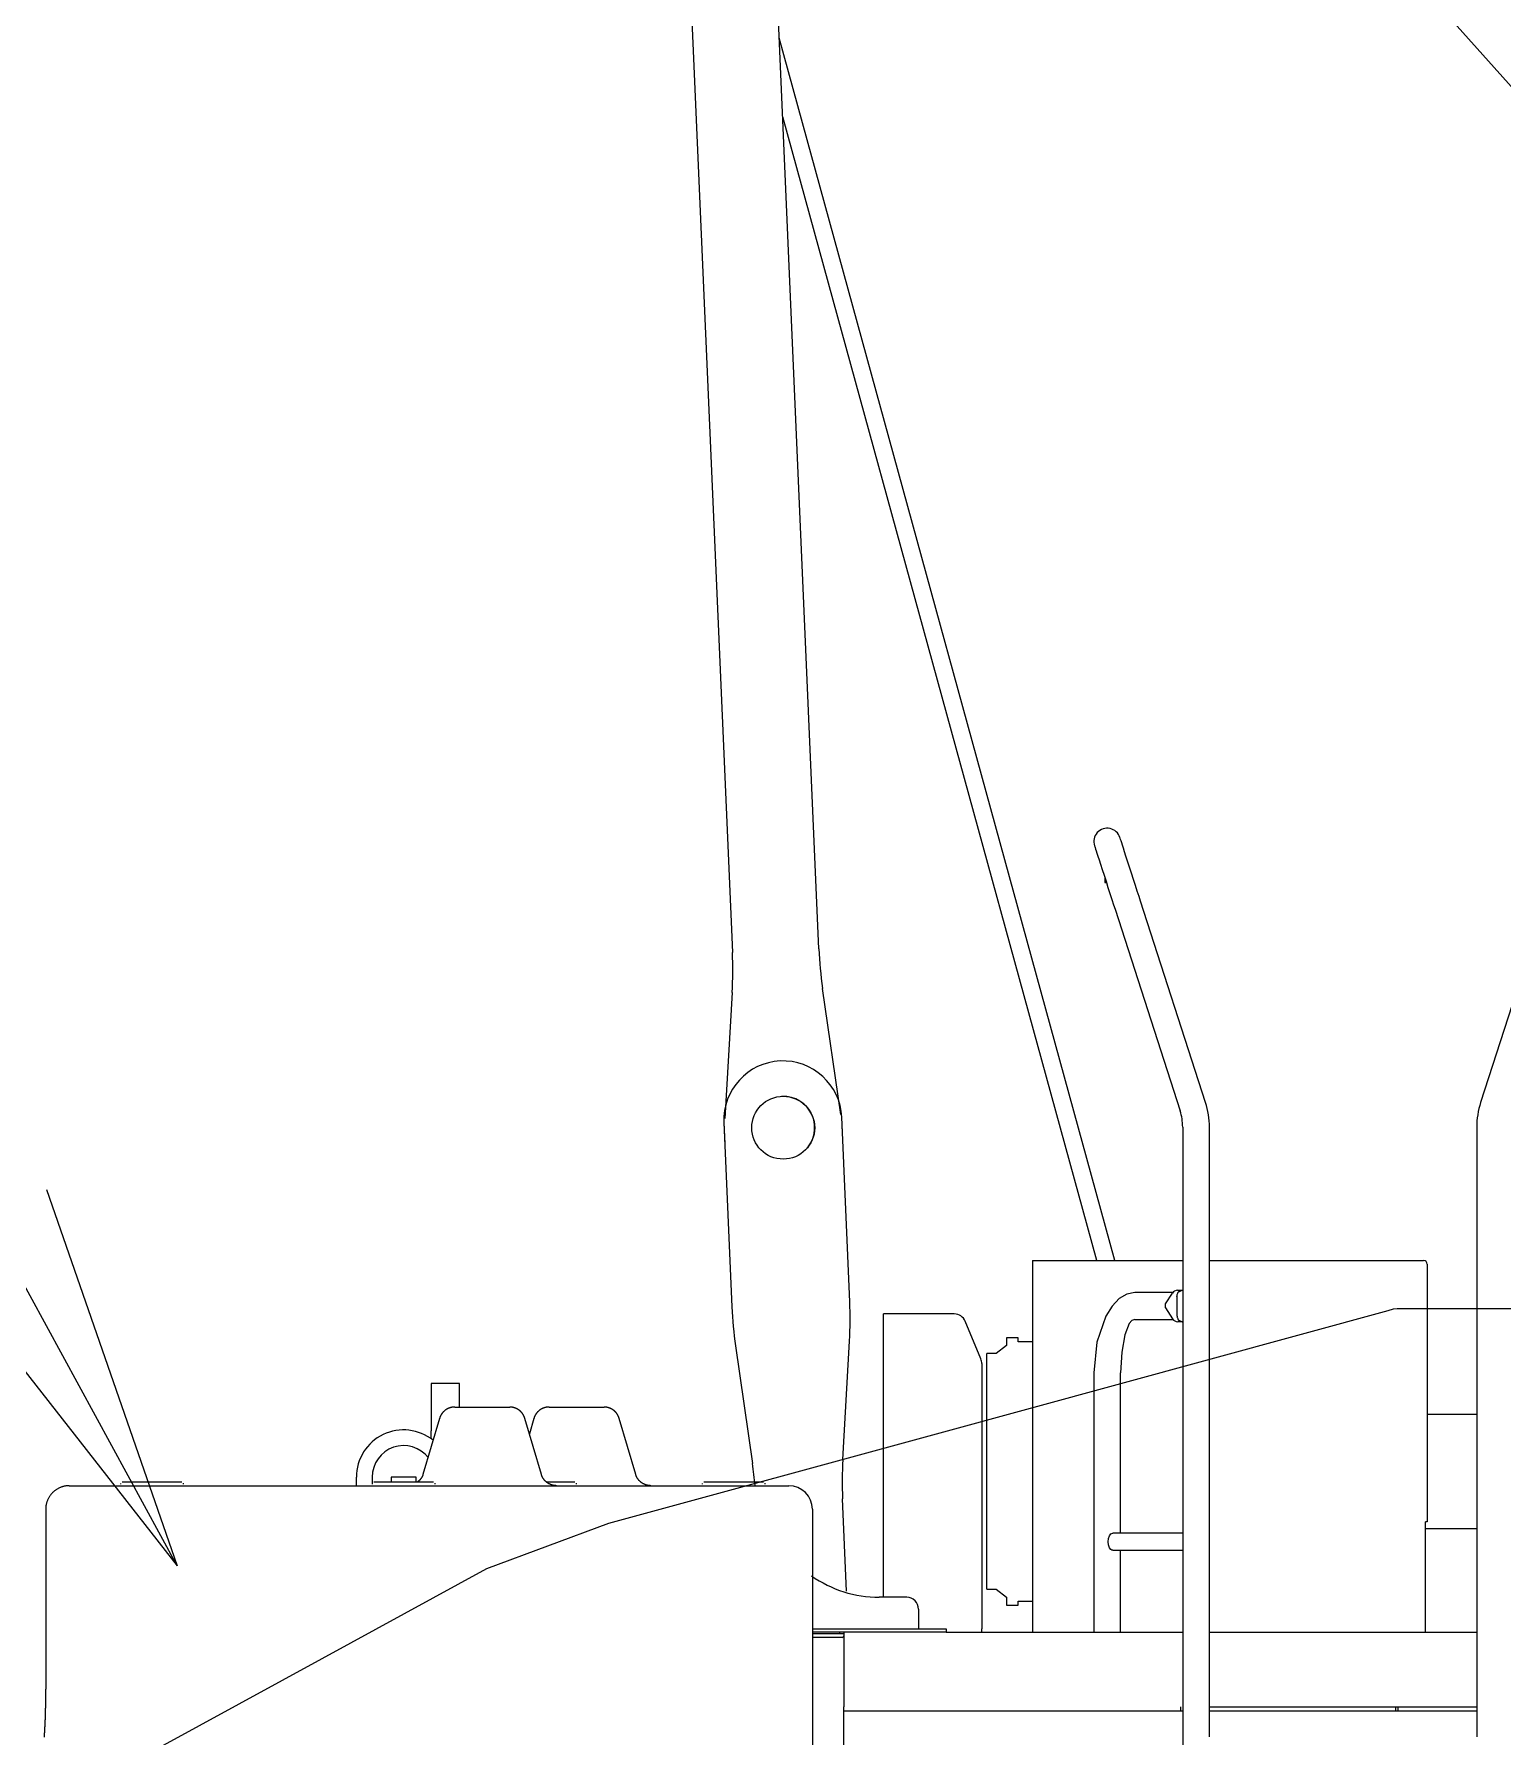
# Model space of a CAD drawing. Header units: millimetres. Extents: x -2078669 to -1085629, y -5987148 to 310365.
# Drawn here: x -1682900 to -1678229, y -2751261 to -2745845 of the extents above; entities that cross this region are included whole.
import ezdxf

# ---------------------------------------------------------------- set-up
doc = ezdxf.new("R2010")
doc.units = ezdxf.units.MM
doc.header["$LTSCALE"] = 500
doc.layers.add('2', color=7, linetype='Continuous')
for name, color, linetype, lineweight in [('D-BGD', 7, 'Continuous', 13), ('D-BYP-STR8', 5, 'Continuous', 25), ('D-BYP-STRB', 5, 'Continuous', 25)]:
    doc.layers.add(name, color=color, linetype=linetype, lineweight=lineweight)
doc.styles.add('MS ゴシック', font='MS Gothic.ttf')
doc.dimstyles.new('DIM-500-F', dxfattribs={"dimscale": 500, "dimtxt": 3.5, "dimasz": 2.5, "dimexe": 0, "dimexo": 2, "dimgap": 0.8, "dimtad": 1, "dimdec": 0, "dimzin": 0, "dimdsep": 46, "dimtxsty": 'MS ゴシック', "dimblk": 'OPEN', "dimcen": 0.1, "dimclrd": 256, "dimclre": 256, "dimclrt": 256, "dimaunit": 1, "dimadec": 4, "dimazin": 0, "dimtfac": 1, "dimtdec": 0, "dimtmove": 2, "dimatfit": 3, "dimldrblk": 'OPEN', "dimfxl": 1, "dimtolj": 1, "dimtzin": 0, "dimlwd": -1, "dimlwe": -1, "dimarcsym": 2})

# ---------------------------------------------------------------- blocks, each defined once
blk = doc.blocks.new('_Open')
at = {"color": 0, "linetype": 'ByBlock', "lineweight": -2}
for p, q in [((-1, 0.1667), (0, 0)), ((-1, -0.1667), (0, 0)), ((0, 0), (-1, 0))]:
    blk.add_line(p, q, dxfattribs=at)
blk = doc.blocks.new('A$C57306f55')
at = {"layer": 'D-BYP-STRB', "linetype": 'Continuous'}
for p, q in [((807.9, 6317.2), (888.2, 4464.8)), ((998.1, 4469.6), (917.7, 6322)), ((3171.9, 4117.2), (1756.5, 5703.8)), ((1374.9, 4072.9), (947.8, 5628.5)), ((1351.7, 4072.9), (952.2, 5528.1)), ((1362, 4559.9), (1362, 4553.9)), ((1362, 4553.9), (1363.9, 4553.9)), ((1490.1, 4273.9), (1407.3, 4530.3)), ((1922.7, 4530.3), (1839.9, 4273.9)), ((1375, 4519.8), (1457.7, 4263.5)), ((887.9, 4414), (878.5, 4253.5)), ((1026.3, 4258.9), (1002.9, 4419)), ((877.5, 4248.7), (878.7, 4221.4)), ((877.5, 4248.7), (887.7, 4013.8)), ((1037.6, 4020.3), (1027.4, 4255.2)), ((1028.3, 4235.3), (1027.9, 4245.2)), ((1461, 4242.6), (1461, 2360.9)), ((1495, 3466.8), (1495, 4242.6)), ((1835, 4242.6), (1835, 3466.8)), ((1269.8, 4072.9), (1269.8, 3599.9)), ((1269.8, 4072.9), (1461, 4072.9)), ((1269.8, 4070.6), (1269.8, 4066)), ((1495, 4072.9), (1767.5, 4072.9)), ((1772.1, 4068.3), (1772.1, 3755.6)), ((1448.3, 4032.1), (1400, 4032.1)), ((1439, 4017.8), (1447.9, 4031.5)), ((1454.6, 4035.1), (1460.4, 4035.1)), ((1460.4, 4035.1), (1461, 4035.1)), ((1439, 4015.1), (1439, 4017.8)), ((1439, 4012.8), (1439, 4015.1)), ((1439, 4012.8), (1448.2, 3998.8)), ((1453.7, 4027.1), (1453.7, 4003.1)), ((1089.5, 4004.9), (1080.5, 4004.9)), ((1080.5, 3644.5), (1080.5, 4004.9)), ((1170.5, 4004.9), (1089.5, 4004.9)), ((1204.3, 3947.7), (1184.3, 3995.7)), ((1400, 3998.1), (1448.6, 3998.1)), ((1460.4, 3995.1), (1454.9, 3995.1)), ((1461, 3995.1), (1460.4, 3995.1)), ((1028.7, 3819.6), (1037.2, 3970.5)), ((1236.8, 3974.6), (1236.8, 3964.8)), ((1251.8, 3974.6), (1236.8, 3974.6)), ((1251.8, 3969.6), (1251.8, 3974.6)), ((1269.8, 3969.6), (1251.8, 3969.6)), ((892.3, 3964.2), (913.9, 3814.6)), ((1211.8, 3943.4), (1211.8, 3954.6)), ((1223.8, 3954.6), (1211.8, 3954.6)), ((1211.8, 3930.9), (1211.8, 3943.4)), ((1236.8, 3964.6), (1223.8, 3954.6)), ((1205.5, 3941.9), (1205.5, 3608.9)), ((1211.8, 3927.8), (1211.8, 3930.9)), ((1211.8, 3752.8), (1211.8, 3927.8)), ((1348, 3930.1), (1348, 3599.9)), ((1382, 3726), (1382, 3930.1)), ((505, 3916.4), (505, 3856.4)), ((541, 3916.4), (505, 3916.4)), ((541, 3886.4), (541, 3916.4)), ((535, 3886.4), (570, 3886.4)), ((570, 3886.4), (605, 3886.4)), ((655, 3886.4), (690, 3886.4)), ((690, 3886.4), (725, 3886.4)), ((515.8, 3872.1), (494.7, 3800.8)), ((645.3, 3800.8), (624.2, 3872.1)), ((635.8, 3872.1), (630, 3852.5)), ((765.3, 3800.8), (744.2, 3872.1)), ((1835, 3877.1), (1772.1, 3877.1)), ((505, 3845.9), (505, 3856.4)), ((410, 3786.4), (410, 3797.4)), ((430, 3797.4), (430, 3789.4)), ((486, 3797.4), (454, 3797.4)), ((454, 3797.4), (454, 3791.4)), ((486, 3791.4), (486, 3797.4)), ((44.8, 3786.4), (466.5, 3786.4)), ((110, 3789.4), (110, 3788.4)), ((112, 3791.4), (150, 3791.4)), ((150, 3791.4), (188, 3791.4)), ((190, 3788.4), (190, 3789.4)), ((430, 3789.4), (430, 3788.4)), ((432, 3791.4), (470, 3791.4)), ((466.5, 3786.4), (529.4, 3786.4)), ((470, 3791.4), (508, 3791.4)), ((510, 3788.4), (510, 3789.4)), ((529.4, 3786.4), (940, 3786.4)), ((651.2, 3791.4), (688, 3791.4)), ((690, 3788.4), (690, 3789.4)), ((850, 3789.4), (850, 3788.4)), ((852, 3791.4), (890, 3791.4)), ((890, 3791.4), (928, 3791.4)), ((930, 3788.4), (930, 3789.4)), ((940, 3786.4), (960, 3786.4)), ((14.8, 3756.4), (14.8, 3536.4)), ((990, 3756.4), (990, 3261.4)), ((1033.5, 3652.4), (1028.4, 3769.8)), ((1211.8, 3751.3), (1211.8, 3752.8)), ((1211.8, 3728.7), (1211.8, 3751.3)), ((1772.1, 3755.6), (1772.1, 3740.6)), ((1211.8, 3654.6), (1211.8, 3728.7)), ((1769.8, 3599.9), (1769.8, 3740.6)), ((1772.1, 3740.6), (1769.8, 3740.6)), ((1769.8, 3732.1), (1835, 3732.1)), ((1461, 3726), (1372, 3726)), ((1372, 3704.3), (1461, 3704.3)), ((1382, 3599.9), (1382, 3704.3)), ((1110, 3644.5), (1075, 3644.5)), ((1211.8, 3654.6), (1223.8, 3654.6)), ((1223.8, 3654.6), (1236.8, 3644.6)), ((1236.8, 3644.6), (1236.8, 3634.6)), ((1125, 3629.5), (1125, 3604.5)), ((1236.8, 3634.6), (1251.8, 3634.6)), ((1251.8, 3634.6), (1251.8, 3639.6)), ((1251.8, 3639.6), (1269.8, 3639.6)), ((990, 3604.5), (1145, 3604.5)), ((1145, 3600), (990, 3600)), ((990, 3598.5), (1030, 3598.5)), ((1025, 3598.5), (1025, 3600)), ((1030, 3599.9), (1030, 3566.7)), ((1058, 3600), (1058, 3599.9)), ((1082, 3599.9), (1082, 3600)), ((1106, 3599.9), (1106, 3600)), ((1128, 3600), (1128, 3599.9)), ((1145, 3604.5), (1160, 3604.5)), ((1160, 3600), (1145, 3600)), ((1152, 3599.9), (1152, 3600)), ((1160, 3604.5), (1160, 3600)), ((1160, 3599.9), (1461, 3599.9)), ((1205.5, 3608.9), (1205.5, 3604.4)), ((1205.5, 3599.9), (1205.5, 3604.4)), ((1495, 3599.9), (1835, 3599.9)), ((1028, 3593.5), (990, 3593.5)), ((1030, 3566.7), (1030, 3504.9)), ((1030, 3497.6), (1030, 3504.9)), ((1030, 3499.9), (1461, 3499.9)), ((1030, 2327.2), (1030, 3497.6)), ((1458.8, 3499.9), (1458.8, 3504.9)), ((1495, 3504.9), (1835, 3504.9)), ((1495, 3499.9), (1835, 3499.9)), ((1732, 3499.9), (1732, 3504.9)), ((1735.2, 3499.9), (1735.2, 3504.9))]:
    blk.add_line(p, q, dxfattribs=at)
for points in [[(1348.8, 4600.7), (1349.2, 4599.6), (1349.6, 4598.2), (1350.2, 4596.4), (1351, 4594), (1352, 4591), (1353.2, 4587.2), (1354.7, 4582.6), (1356.5, 4577), (1358.6, 4570.5), (1361, 4563.2), (1363.5, 4555.4), (1366, 4547.5), (1368.5, 4539.7), (1370.9, 4532.3), (1373.1, 4525.6), (1375, 4519.8)], [(1407.3, 4530.3), (1405.5, 4536), (1403.3, 4542.7), (1400.9, 4550.1), (1398.4, 4557.9), (1395.8, 4565.9), (1393.3, 4573.6), (1391, 4580.9), (1388.8, 4587.5), (1387, 4593), (1385.6, 4597.7), (1384.3, 4601.4), (1383.4, 4604.5), (1382.6, 4606.8), (1382, 4608.7), (1381.5, 4610.1), (1381.2, 4611.2)], [(1400, 4032.1), (1389.9, 4030.2), (1380.1, 4024.4), (1371.2, 4015), (1363.3, 4002.3), (1352, 3969.2), (1348, 3930.1), (1348, 3930.1), (1348, 3930.1), (1348, 3930.1), (1348, 3930.1), (1348, 3930.1), (1348, 3930.1), (1348, 3930.1), (1348, 3930.1)], [(1453.7, 4027.1), (1453.8, 4028.6), (1453.9, 4029.2), (1454, 4029.7), (1454.3, 4030.4), (1454.7, 4031.2), (1455, 4031.9), (1455.1, 4032.1), (1455.2, 4032.5), (1455.4, 4032.8), (1455.7, 4033.1), (1456.2, 4033.4), (1456.8, 4033.7), (1457.8, 4034.1), (1460.4, 4035.1)], [(1400, 3998.1), (1396.5, 3996.8), (1393.1, 3993), (1387.3, 3978.2), (1383.4, 3956.2), (1382, 3930.1)], [(1453.7, 4003.1), (1453.8, 4001.7), (1453.9, 4001.1), (1454, 4000.6), (1454.3, 3999.9), (1454.7, 3999), (1455, 3998.4), (1455, 3998.2), (1455.2, 3997.8), (1455.4, 3997.5), (1455.7, 3997.2), (1456.2, 3996.9), (1456.8, 3996.6), (1457.8, 3996.2), (1460.4, 3995.1)], [(110, 3788.4), (110, 3788.4)], [(112, 3791.4), (112, 3791.4)], [(190, 3789.4), (190, 3789.5)], [(192, 3786.4), (192, 3786.4)], [(430, 3788.4), (430, 3788.4)], [(432, 3791.4), (432, 3791.4)], [(510, 3789.4), (510, 3789.5)], [(512, 3786.4), (512, 3786.4)], [(690, 3789.4), (690, 3789.5)], [(692, 3786.4), (692, 3786.4)], [(850, 3788.4), (850, 3788.4)], [(852, 3791.4), (852, 3791.4)], [(930, 3789.4), (930, 3789.5)], [(932, 3786.4), (932, 3786.4)], [(1372, 3704.3), (1370.9, 3704.5), (1369.8, 3705.1), (1367.9, 3707.5), (1366.6, 3711), (1366.1, 3715.1), (1366.6, 3719.3), (1367.9, 3722.8), (1369.8, 3725.2), (1370.9, 3725.8), (1372, 3726)], [(14.8, 3536.4), (14.8, 3536.3), (14.8, 3536.2), (14.8, 3536.1), (14.8, 3535.9), (14.8, 3535.8), (14.8, 3535.6), (14.8, 3535.4), (14.8, 3535.3), (14.8, 3535.1), (14.8, 3535), (14.8, 3534.8), (14.8, 3534.7), (14.8, 3534.5), (14.8, 3534.4), (14.8, 3534.2), (14.8, 3534.1), (14.8, 3534), (14.8, 3533.8), (14.8, 3533.7), (14.8, 3533.5), (14.8, 3533.4), (14.8, 3533.2), (14.8, 3533.1), (14.8, 3532.9), (14.8, 3532.8), (14.8, 3532.6), (14.8, 3532.5), (14.8, 3532.4), (14.8, 3532.2), (14.8, 3532.1), (14.8, 3531.9), (14.8, 3531.8), (14.8, 3531.6), (14.8, 3531.5), (14.8, 3531.3), (14.8, 3531.2), (14.8, 3531), (14.8, 3530.9), (14.8, 3530.7), (14.8, 3530.6), (14.8, 3530.5), (14.8, 3530.3), (14.8, 3530.2), (14.8, 3530), (14.8, 3529.9), (14.8, 3529.7), (14.8, 3529.6), (14.8, 3529.4), (14.8, 3529.3), (14.8, 3529.1), (14.8, 3529), (14.8, 3528.9), (14.8, 3528.7), (14.8, 3528.6), (14.8, 3528.4), (14.8, 3528.3), (14.8, 3528.1), (14.8, 3528), (14.8, 3527.8), (14.8, 3527.7), (14.8, 3527.5), (14.8, 3527.4), (14.7, 3527.2), (14.7, 3527.1), (14.7, 3527), (14.7, 3526.8), (14.7, 3526.7), (14.7, 3526.5), (14.7, 3526.4), (14.7, 3526.2), (14.7, 3526.1), (14.7, 3525.9), (14.7, 3525.8), (14.7, 3525.6), (14.7, 3525.5), (14.7, 3525.4), (14.7, 3525.2), (14.7, 3525.1), (14.7, 3524.9), (14.7, 3524.8), (14.7, 3524.6), (14.7, 3524.5), (14.7, 3524.3), (14.7, 3524.2), (14.7, 3524.1), (14.7, 3523.9), (14.7, 3523.8), (14.7, 3523.6), (14.7, 3523.5), (14.7, 3523.3), (14.7, 3523.2), (14.7, 3523), (14.7, 3522.9), (14.7, 3522.7), (14.7, 3522.6), (14.7, 3522.5), (14.7, 3522.3), (14.7, 3522.2), (14.7, 3522), (14.7, 3521.9), (14.7, 3521.7), (14.7, 3521.6), (14.7, 3521.4), (14.7, 3521.3), (14.7, 3521.2), (14.7, 3521), (14.7, 3520.9), (14.7, 3520.7), (14.7, 3520.6), (14.7, 3520.4), (14.7, 3520.3), (14.7, 3520.1), (14.7, 3520), (14.7, 3519.9), (14.7, 3519.7), (14.7, 3519.6), (14.7, 3519.4), (14.7, 3519.3), (14.7, 3519.1), (14.7, 3519), (14.7, 3518.8), (14.7, 3518.7), (14.7, 3518.6), (14.7, 3518.4), (14.7, 3518.3), (14.7, 3518.1), (14.6, 3518), (14.6, 3517.8), (14.6, 3517.7), (14.6, 3517.5), (14.6, 3517.4), (14.6, 3517.3), (14.6, 3517.1), (14.6, 3517), (14.6, 3516.8), (14.6, 3516.7), (14.6, 3516.5), (14.6, 3516.4), (14.6, 3516.3), (14.6, 3516.1), (14.6, 3516), (14.6, 3515.8), (14.6, 3515.7), (14.6, 3515.5), (14.6, 3515.4), (14.6, 3515.3), (14.6, 3515.1), (14.6, 3515), (14.6, 3514.8), (14.6, 3514.7), (14.6, 3514.5), (14.6, 3514.4), (14.6, 3514.3), (14.6, 3514.1), (14.6, 3514), (14.6, 3513.8), (14.6, 3513.7), (14.6, 3513.5), (14.6, 3513.4), (14.6, 3513.3), (14.6, 3513.1), (14.6, 3513), (14.6, 3512.8), (14.6, 3512.7), (14.6, 3512.5), (14.6, 3512.4), (14.6, 3512.3), (14.6, 3512.1), (14.5, 3512), (14.5, 3511.8), (14.5, 3511.7), (14.5, 3511.5), (14.5, 3511.4), (14.5, 3511.3), (14.5, 3511.1), (14.5, 3511), (14.5, 3510.8), (14.5, 3510.7), (14.5, 3510.6), (14.5, 3510.4), (14.5, 3510.3), (14.5, 3510.1), (14.5, 3510), (14.5, 3509.8), (14.5, 3509.7), (14.5, 3509.6), (14.5, 3509.4), (14.5, 3509.3), (14.5, 3509.1), (14.5, 3509), (14.5, 3508.9), (14.5, 3508.7), (14.5, 3508.6), (14.5, 3508.4), (14.5, 3508.3), (14.5, 3508.2), (14.5, 3508), (14.5, 3507.9), (14.5, 3507.7), (14.5, 3507.6), (14.5, 3507.4), (14.4, 3507.3), (14.4, 3507.2), (14.4, 3507), (14.4, 3506.9), (14.4, 3506.7), (14.4, 3506.6), (14.4, 3506.5), (14.4, 3506.3), (14.4, 3506.2), (14.4, 3506), (14.4, 3505.9), (14.4, 3505.8), (14.4, 3505.6), (14.4, 3505.5), (14.4, 3505.3), (14.4, 3505.2), (14.4, 3505.1), (14.4, 3504.9), (14.4, 3504.8), (14.4, 3504.7), (14.4, 3504.5), (14.4, 3504.4), (14.4, 3504.2), (14.4, 3504.1), (14.4, 3504), (14.4, 3503.8), (14.4, 3503.7), (14.4, 3503.5), (14.4, 3503.4), (14.3, 3503.3), (14.3, 3503.1), (14.3, 3503), (14.3, 3502.8), (14.3, 3502.7), (14.3, 3502.6), (14.3, 3502.4), (14.3, 3502.3), (14.3, 3502.2), (14.3, 3502), (14.3, 3501.9), (14.3, 3501.7), (14.3, 3501.6), (14.3, 3501.5), (14.3, 3501.3), (14.3, 3501.2), (14.3, 3501.1), (14.3, 3500.9), (14.3, 3500.8), (14.3, 3500.6), (14.3, 3500.5), (14.3, 3500.4), (14.3, 3500.2), (14.3, 3500.1), (14.3, 3500), (14.3, 3499.8), (14.2, 3499.7), (14.2, 3499.5), (14.2, 3499.4), (14.2, 3499.3), (14.2, 3499.1), (14.2, 3499), (14.2, 3498.9), (14.2, 3498.7), (14.2, 3498.6), (14.2, 3498.4), (14.2, 3498.3), (14.2, 3498.2), (14.2, 3498), (14.2, 3497.9), (14.2, 3497.8), (14.2, 3497.6), (14.2, 3497.5), (14.2, 3497.4), (14.2, 3497.2), (14.2, 3497.1), (14.2, 3497), (14.2, 3496.8), (14.2, 3496.7), (14.1, 3496.5), (14.1, 3496.4), (14.1, 3496.3), (14.1, 3496.1), (14.1, 3496), (14.1, 3495.9), (14.1, 3495.7), (14.1, 3495.6), (14.1, 3495.5), (14.1, 3495.3), (14.1, 3495.2), (14.1, 3495.1), (14.1, 3494.9), (14.1, 3494.8), (14.1, 3494.7), (14.1, 3494.5), (14.1, 3494.4), (14.1, 3494.3), (14.1, 3494.1), (14.1, 3494), (14.1, 3493.9), (14.1, 3493.7), (14, 3493.6), (14, 3493.5), (14, 3493.3), (14, 3493.2), (14, 3493.1), (14, 3492.9), (14, 3492.8), (14, 3492.7), (14, 3492.5), (14, 3492.4), (14, 3492.3), (14, 3492.1), (14, 3492), (14, 3491.9), (14, 3491.7), (14, 3491.6), (14, 3491.5), (14, 3491.3), (14, 3491.2), (14, 3491.1), (14, 3490.9), (13.9, 3490.8), (13.9, 3490.7), (13.9, 3490.5), (13.9, 3490.4), (13.9, 3490.3), (13.9, 3490.2), (13.9, 3490), (13.9, 3489.9), (13.9, 3489.8), (13.9, 3489.6), (13.9, 3489.5), (13.9, 3489.4), (13.9, 3489.2), (13.9, 3489.1), (13.9, 3489), (13.9, 3488.8), (13.9, 3488.7), (13.9, 3488.6), (13.9, 3488.5), (13.8, 3488.3), (13.8, 3488.2), (13.8, 3488.1), (13.8, 3487.9), (13.8, 3487.8), (13.8, 3487.7), (13.8, 3487.5), (13.8, 3487.4), (13.8, 3487.3), (13.8, 3487.2), (13.8, 3487), (13.8, 3486.9), (13.8, 3486.8), (13.8, 3486.6), (13.8, 3486.5), (13.8, 3486.4), (13.8, 3486.3), (13.8, 3486.1), (13.8, 3486), (13.7, 3485.9), (13.7, 3485.7), (13.7, 3485.6), (13.7, 3485.5), (13.7, 3485.4), (13.7, 3485.2), (13.7, 3485.1), (13.7, 3485), (13.7, 3484.9), (13.7, 3484.7), (13.7, 3484.6), (13.7, 3484.5), (13.7, 3484.3), (13.7, 3484.2), (13.7, 3484.1), (13.7, 3484), (13.7, 3483.8), (13.7, 3483.7), (13.6, 3483.6), (13.6, 3483.5), (13.6, 3483.3), (13.6, 3483.2), (13.6, 3483.1), (13.6, 3483), (13.6, 3482.8), (13.6, 3482.7), (13.6, 3482.6), (13.6, 3482.5), (13.6, 3482.3), (13.6, 3482.2), (13.6, 3482.1), (13.6, 3482), (13.6, 3481.8), (13.6, 3481.7), (13.6, 3481.6), (13.5, 3481.5), (13.5, 3481.3), (13.5, 3481.2), (13.5, 3481.1), (13.5, 3481), (13.5, 3480.8), (13.5, 3480.7), (13.5, 3480.6), (13.5, 3480.5), (13.5, 3480.3), (13.5, 3480.2), (13.5, 3480.1), (13.5, 3480), (13.5, 3479.8), (13.5, 3479.7), (13.5, 3479.6), (13.4, 3479.5), (13.4, 3479.4), (13.4, 3479.2), (13.4, 3479.1), (13.4, 3479), (13.4, 3478.9), (13.4, 3478.7), (13.4, 3478.6), (13.4, 3478.5), (13.4, 3478.4), (13.4, 3478.3), (13.4, 3478.1), (13.4, 3478), (13.4, 3477.9), (13.4, 3477.8), (13.4, 3477.7), (13.4, 3477.5), (13.3, 3477.4), (13.3, 3477.3), (13.3, 3477.2), (13.3, 3477), (13.3, 3476.9), (13.3, 3476.8), (13.3, 3476.7), (13.3, 3476.6), (13.3, 3476.4), (13.3, 3476.3), (13.3, 3476.2), (13.3, 3476.1), (13.3, 3476), (13.3, 3475.9), (13.3, 3475.7), (13.2, 3475.6), (13.2, 3475.5), (13.2, 3475.4), (13.2, 3475.3), (13.2, 3475.1), (13.2, 3475), (13.2, 3474.9), (13.2, 3474.8), (13.2, 3474.7), (13.2, 3474.5), (13.2, 3474.4), (13.2, 3474.3), (13.2, 3474.2), (13.2, 3474.1), (13.2, 3474), (13.2, 3473.8), (13.1, 3473.7), (13.1, 3473.6), (13.1, 3473.5), (13.1, 3473.4), (13.1, 3473.3), (13.1, 3473.1), (13.1, 3473), (13.1, 3472.9), (13.1, 3472.8), (13.1, 3472.7), (13.1, 3472.6), (13.1, 3472.4), (13.1, 3472.3), (13.1, 3472.2), (13.1, 3472.1), (13, 3472), (13, 3471.9), (13, 3471.8), (13, 3471.6), (13, 3471.5), (13, 3471.4), (13, 3471.3), (13, 3471.2), (13, 3471.1), (13, 3471), (13, 3470.8), (13, 3470.7), (13, 3470.6), (13, 3470.5), (12.9, 3470.4), (12.9, 3470.3), (12.9, 3470.2), (12.9, 3470.1), (12.9, 3469.9), (12.9, 3469.8), (12.9, 3469.7), (12.9, 3469.6), (12.9, 3469.5), (12.9, 3469.4), (12.9, 3469.3), (12.9, 3469.2), (12.9, 3469), (12.9, 3468.9), (12.8, 3468.8), (12.8, 3468.7), (12.8, 3468.6), (12.8, 3468.5), (12.8, 3468.4), (12.8, 3468.3), (12.8, 3468.2), (12.8, 3468), (12.8, 3467.9), (12.8, 3467.8), (12.8, 3467.7), (12.8, 3467.6), (12.8, 3467.5), (12.8, 3467.4), (12.8, 3467.3), (12.7, 3467.2), (12.7, 3467.1), (12.7, 3466.9), (12.7, 3466.8), (12.7, 3466.7)]]:
    blk.add_lwpolyline(points, dxfattribs=at)
for points in [[(535, 3886.4), (534.6, 3886.4, 0.005125), (534.1, 3886.4, 0.005025), (533.7, 3886.4, 0.005), (533.3, 3886.4, 0.005075), (532.9, 3886.3, 0.005111), (532.5, 3886.3, 0.005137), (532.1, 3886.2, 0.005155), (531.7, 3886.2, 0.005192), (531.3, 3886.1, 0.005213), (530.9, 3886, 0.005244), (530.5, 3885.9, 0.005262), (530, 3885.8, 0.005292), (529.6, 3885.7, 0.005309), (529.2, 3885.6, 0.005335), (528.8, 3885.5, 0.005351), (528.4, 3885.3, 0.005375), (528, 3885.2, 0.005389), (527.6, 3885, 0.005409), (527.2, 3884.9, 0.005421), (526.8, 3884.7, 0.005439), (526.4, 3884.5, 0.005449), (526, 3884.3, 0.005464), (525.6, 3884.1, 0.005472), (525.2, 3883.9, 0.005484), (524.8, 3883.7, 0.00549), (524.4, 3883.5, 0.005498), (524.1, 3883.2, 0.005503), (523.7, 3883, 0.005507), (523.3, 3882.7, 0.00551), (523, 3882.5, 0.005512), (522.6, 3882.2, 0.005512), (522.3, 3881.9, 0.00551), (521.9, 3881.6, 0.005508), (521.6, 3881.3, 0.005503), (521.3, 3881, 0.005499), (521, 3880.7, 0.005491), (520.6, 3880.4, 0.005485), (520.3, 3880.1, 0.005473), (520, 3879.8, 0.005465), (519.8, 3879.5, 0.005451), (519.5, 3879.1, 0.00544), (519.2, 3878.8, 0.00542), (518.9, 3878.4, 0.005411), (518.7, 3878.1, 0.005399), (518.4, 3877.7, 0.005373), (518.2, 3877.4, 0.00532), (518, 3877, 0.005345), (517.7, 3876.6, 0.005417), (517.5, 3876.3, 0.00526), (517.3, 3875.9, 0.004913), (517.1, 3875.5, 0.005358), (516.9, 3875.2, 0.006285), (516.8, 3874.8, 0.004834), (516.6, 3874.4, 0.001831), (516.5, 3874.1, 0.006617), (516.3, 3873.6, 0.011261), (516.1, 3873, 0.0056), (515.8, 3872.1)], [(624.2, 3872.1), (624.1, 3872.5, 0.005126), (624, 3872.9, 0.005026), (623.9, 3873.3, 0.005001), (623.7, 3873.6, 0.005076), (623.6, 3874, 0.005112), (623.4, 3874.4, 0.005138), (623.2, 3874.8, 0.005156), (623.1, 3875.2, 0.005193), (622.9, 3875.5, 0.005214), (622.7, 3875.9, 0.005245), (622.5, 3876.3, 0.005264), (622.3, 3876.6, 0.005293), (622, 3877, 0.00531), (621.8, 3877.4, 0.005336), (621.6, 3877.7, 0.005352), (621.3, 3878.1, 0.005376), (621.1, 3878.4, 0.00539), (620.8, 3878.8, 0.00541), (620.5, 3879.1, 0.005423), (620.2, 3879.5, 0.00544), (620, 3879.8, 0.005451), (619.7, 3880.1, 0.005465), (619.4, 3880.4, 0.005473), (619, 3880.7, 0.005485), (618.7, 3881, 0.005491), (618.4, 3881.3, 0.005499), (618.1, 3881.6, 0.005504), (617.7, 3881.9, 0.005509), (617.4, 3882.2, 0.005511), (617, 3882.5, 0.005512), (616.7, 3882.7, 0.005512), (616.3, 3883, 0.00551), (615.9, 3883.2, 0.005508), (615.6, 3883.5, 0.005503), (615.2, 3883.7, 0.005499), (614.8, 3883.9, 0.00549), (614.4, 3884.1, 0.005484), (614, 3884.3, 0.005472), (613.6, 3884.5, 0.005464), (613.2, 3884.7, 0.00545), (612.8, 3884.9, 0.005439), (612.4, 3885, 0.005419), (612, 3885.2, 0.00541), (611.6, 3885.3, 0.005398), (611.2, 3885.5, 0.005372), (610.8, 3885.6, 0.005319), (610.4, 3885.7, 0.005345), (610, 3885.8, 0.005416), (609.5, 3885.9, 0.005259), (609.1, 3886, 0.004912), (608.7, 3886.1, 0.005357), (608.3, 3886.2, 0.006284), (607.9, 3886.2, 0.004833), (607.5, 3886.3, 0.00183), (607.1, 3886.3, 0.006616), (606.7, 3886.4, 0.01126), (606, 3886.4, 0.005599), (605, 3886.4)], [(655, 3886.4), (654.6, 3886.4, 0.005125), (654.1, 3886.4, 0.005025), (653.7, 3886.4, 0.005), (653.3, 3886.4, 0.005075), (652.9, 3886.3, 0.005111), (652.5, 3886.3, 0.005137), (652.1, 3886.2, 0.005155), (651.7, 3886.2, 0.005191), (651.3, 3886.1, 0.005213), (650.9, 3886, 0.005244), (650.5, 3885.9, 0.005262), (650, 3885.8, 0.005291), (649.6, 3885.7, 0.005309), (649.2, 3885.6, 0.005335), (648.8, 3885.5, 0.005351), (648.4, 3885.3, 0.005375), (648, 3885.2, 0.005389), (647.6, 3885, 0.005409), (647.2, 3884.9, 0.005421), (646.8, 3884.7, 0.005439), (646.4, 3884.5, 0.005449), (646, 3884.3, 0.005464), (645.6, 3884.1, 0.005472), (645.2, 3883.9, 0.005484), (644.8, 3883.7, 0.00549), (644.4, 3883.5, 0.005498), (644.1, 3883.2, 0.005503), (643.7, 3883, 0.005508), (643.3, 3882.7, 0.00551), (643, 3882.5, 0.005512), (642.6, 3882.2, 0.005512), (642.3, 3881.9, 0.005511), (641.9, 3881.6, 0.005509), (641.6, 3881.3, 0.005504), (641.3, 3881, 0.005499), (641, 3880.7, 0.005491), (640.6, 3880.4, 0.005485), (640.3, 3880.1, 0.005473), (640, 3879.8, 0.005465), (639.8, 3879.5, 0.005451), (639.5, 3879.1, 0.00544), (639.2, 3878.8, 0.00542), (638.9, 3878.4, 0.005411), (638.7, 3878.1, 0.005399), (638.4, 3877.7, 0.005373), (638.2, 3877.4, 0.00532), (638, 3877, 0.005346), (637.7, 3876.6, 0.005417), (637.5, 3876.3, 0.00526), (637.3, 3875.9, 0.004913), (637.1, 3875.5, 0.005358), (636.9, 3875.2, 0.006285), (636.8, 3874.8, 0.004834), (636.6, 3874.4, 0.001831), (636.5, 3874.1, 0.006618), (636.3, 3873.6, 0.011262), (636.1, 3873, 0.0056), (635.8, 3872.1)], [(744.2, 3872.1), (744.1, 3872.5, 0.005126), (744, 3872.9, 0.005026), (743.9, 3873.3, 0.005001), (743.7, 3873.6, 0.005075), (743.6, 3874, 0.005112), (743.4, 3874.4, 0.005138), (743.2, 3874.8, 0.005156), (743.1, 3875.2, 0.005192), (742.9, 3875.5, 0.005214), (742.7, 3875.9, 0.005245), (742.5, 3876.3, 0.005263), (742.3, 3876.6, 0.005292), (742, 3877, 0.00531), (741.8, 3877.4, 0.005336), (741.6, 3877.7, 0.005352), (741.3, 3878.1, 0.005376), (741.1, 3878.4, 0.00539), (740.8, 3878.8, 0.00541), (740.5, 3879.1, 0.005422), (740.2, 3879.5, 0.00544), (740, 3879.8, 0.00545), (739.7, 3880.1, 0.005465), (739.4, 3880.4, 0.005473), (739, 3880.7, 0.005485), (738.7, 3881, 0.005491), (738.4, 3881.3, 0.005499), (738.1, 3881.6, 0.005503), (737.7, 3881.9, 0.005508), (737.4, 3882.2, 0.00551), (737, 3882.5, 0.005512), (736.7, 3882.7, 0.005512), (736.3, 3883, 0.00551), (735.9, 3883.2, 0.005508), (735.6, 3883.5, 0.005503), (735.2, 3883.7, 0.005498), (734.8, 3883.9, 0.00549), (734.4, 3884.1, 0.005484), (734, 3884.3, 0.005472), (733.6, 3884.5, 0.005464), (733.2, 3884.7, 0.00545), (732.8, 3884.9, 0.005439), (732.4, 3885, 0.005419), (732, 3885.2, 0.00541), (731.6, 3885.3, 0.005398), (731.2, 3885.5, 0.005372), (730.8, 3885.6, 0.005319), (730.4, 3885.7, 0.005345), (730, 3885.8, 0.005416), (729.5, 3885.9, 0.005259), (729.1, 3886, 0.004912), (728.7, 3886.1, 0.005357), (728.3, 3886.2, 0.006284), (727.9, 3886.2, 0.004833), (727.5, 3886.3, 0.00183), (727.1, 3886.3, 0.006616), (726.7, 3886.4, 0.01126), (726, 3886.4, 0.005599), (725, 3886.4)], [(494.7, 3800.8), (494.6, 3800.4, -0.00548), (494.5, 3800.1, -0.005398), (494.4, 3799.7, -0.005391), (494.2, 3799.4, -0.005483), (494.1, 3799, -0.005536), (494, 3798.7, -0.005577), (493.8, 3798.3, -0.005609), (493.6, 3798, -0.005658), (493.4, 3797.6, -0.005691), (493.3, 3797.3, -0.005733), (493.1, 3796.9, -0.005759), (492.9, 3796.6, -0.005792), (492.7, 3796.3, -0.005819), (492.4, 3796, -0.00586), (492.2, 3795.6, -0.005863), (492, 3795.3, -0.00585), (491.7, 3795, -0.005914), (491.5, 3794.7, -0.006055), (491.2, 3794.4, -0.005885), (490.9, 3794.1, -0.005499), (490.7, 3793.8, -0.006082), (490.4, 3793.5, -0.007268), (490.1, 3793.2, -0.005492), (489.8, 3793, -0.001854), (489.5, 3792.7, -0.00777), (489.2, 3792.4, -0.013326), (488.6, 3792, -0.006458), (487.8, 3791.4)], [(664.5, 3786.4), (664.1, 3786.4, -0.005126), (663.6, 3786.5, -0.005026), (663.2, 3786.5, -0.005001), (662.8, 3786.5, -0.005075), (662.4, 3786.5, -0.005111), (662, 3786.6, -0.005137), (661.6, 3786.6, -0.005156), (661.2, 3786.7, -0.005192), (660.8, 3786.8, -0.005213), (660.4, 3786.9, -0.005244), (660, 3787, -0.005263), (659.5, 3787.1, -0.005292), (659.1, 3787.2, -0.005309), (658.7, 3787.3, -0.005335), (658.3, 3787.4, -0.005351), (657.9, 3787.6, -0.005375), (657.5, 3787.7, -0.005389), (657.1, 3787.9, -0.005409), (656.7, 3788, -0.005421), (656.3, 3788.2, -0.005439), (655.9, 3788.4, -0.005449), (655.5, 3788.6, -0.005464), (655.1, 3788.8, -0.005472), (654.7, 3789, -0.005484), (654.3, 3789.2, -0.00549), (653.9, 3789.4, -0.005498), (653.6, 3789.7, -0.005502), (653.2, 3789.9, -0.005507), (652.8, 3790.2, -0.005509), (652.5, 3790.4, -0.005512), (652.1, 3790.7, -0.005512), (651.8, 3791, -0.005511), (651.4, 3791.3, -0.00551), (651.1, 3791.6, -0.005505), (650.8, 3791.8, -0.0055), (650.5, 3792.2, -0.005492), (650.1, 3792.5, -0.005486), (649.8, 3792.8, -0.005474), (649.5, 3793.1, -0.005466), (649.3, 3793.4, -0.005452), (649, 3793.8, -0.005441), (648.7, 3794.1, -0.005421), (648.4, 3794.5, -0.005412), (648.2, 3794.8, -0.0054), (647.9, 3795.2, -0.005374), (647.7, 3795.5, -0.005322), (647.5, 3795.9, -0.005347), (647.2, 3796.2, -0.005418), (647, 3796.6, -0.005261), (646.8, 3797, -0.004914), (646.6, 3797.4, -0.005359), (646.4, 3797.7, -0.006286), (646.3, 3798.1, -0.004835), (646.1, 3798.5, -0.001831), (646, 3798.8, -0.006619), (645.8, 3799.3, -0.011264), (645.6, 3799.9, -0.005601), (645.3, 3800.8)], [(784.5, 3786.4), (784.1, 3786.4, -0.005125), (783.6, 3786.5, -0.005025), (783.2, 3786.5, -0.005), (782.8, 3786.5, -0.005075), (782.4, 3786.5, -0.005111), (782, 3786.6, -0.005137), (781.6, 3786.6, -0.005156), (781.2, 3786.7, -0.005192), (780.8, 3786.8, -0.005213), (780.4, 3786.9, -0.005244), (780, 3787, -0.005263), (779.5, 3787.1, -0.005292), (779.1, 3787.2, -0.005309), (778.7, 3787.3, -0.005335), (778.3, 3787.4, -0.005351), (777.9, 3787.6, -0.005375), (777.5, 3787.7, -0.005389), (777.1, 3787.9, -0.005409), (776.7, 3788, -0.005421), (776.3, 3788.2, -0.005439), (775.9, 3788.4, -0.005449), (775.5, 3788.6, -0.005464), (775.1, 3788.8, -0.005472), (774.7, 3789, -0.005484), (774.3, 3789.2, -0.00549), (773.9, 3789.4, -0.005498), (773.6, 3789.7, -0.005502), (773.2, 3789.9, -0.005507), (772.8, 3790.2, -0.005509), (772.5, 3790.4, -0.005511), (772.1, 3790.7, -0.005511), (771.8, 3791, -0.00551), (771.4, 3791.3, -0.005508), (771.1, 3791.6, -0.005503), (770.8, 3791.8, -0.005499), (770.5, 3792.2, -0.00549), (770.1, 3792.5, -0.005484), (769.8, 3792.8, -0.005472), (769.5, 3793.1, -0.005464), (769.3, 3793.4, -0.00545), (769, 3793.8, -0.005439), (768.7, 3794.1, -0.005419), (768.4, 3794.5, -0.00541), (768.2, 3794.8, -0.005398), (767.9, 3795.2, -0.005372), (767.7, 3795.5, -0.005319), (767.5, 3795.9, -0.005345), (767.2, 3796.2, -0.005416), (767, 3796.6, -0.005259), (766.8, 3797, -0.004912), (766.6, 3797.4, -0.005357), (766.4, 3797.7, -0.006284), (766.3, 3798.1, -0.004833), (766.1, 3798.5, -0.00183), (766, 3798.8, -0.006616), (765.8, 3799.3, -0.01126), (765.6, 3799.9, -0.005599), (765.3, 3800.8)], [(44.8, 3786.4), (43.4, 3786.4, 0.012798), (41.9, 3786.3, 0.012152), (40.4, 3786.1, 0.01197), (39, 3785.9, 0.012476), (37.5, 3785.5, 0.012715), (36, 3785.1, 0.012871), (34.5, 3784.6, 0.012973), (33, 3784, 0.01318), (31.5, 3783.4, 0.01329), (30.1, 3782.6, 0.013435), (28.7, 3781.8, 0.013507), (27.3, 3780.9, 0.013605), (26, 3779.9, 0.01366), (24.8, 3778.8, 0.01373), (23.6, 3777.7, 0.01372), (22.4, 3776.5, 0.013657), (21.4, 3775.2, 0.013731), (20.4, 3773.9, 0.013896), (19.5, 3772.5, 0.013543), (18.6, 3771.1, 0.012726), (17.9, 3769.7, 0.013686), (17.2, 3768.2, 0.015726), (16.6, 3766.7, 0.012376), (16.1, 3765.3, 0.005392), (15.7, 3763.9, 0.016187), (15.4, 3762.3, 0.027069), (15, 3759.7, 0.013869), (14.8, 3756.4)]]:
    blk.add_lwpolyline(points, format="xyb", dxfattribs=at)
blk.add_circle((952.9, 4241.9), 40, dxfattribs=at)
for centre, radius, start, end in [((1365, 4605.9), 17, 17.8916, 197.8967), ((388.7, 4443.1), 500, 356.6637, 2.4846), ((1497.7, 4491.3), 500, 182.4846, 188.3054), ((952.4, 4251.9), 75, 2.4846, 182.4846), ((952.9, 4241.9), 40, 314.0452, 92.4846), ((1393, 4242.6), 102, 0, 17.893), ((1937, 4242.6), 102, 162.107, 180), ((953, 4242), 75, 2.4846, 3.6217), ((1393, 4242.6), 68, 0, 17.893), ((953.4, 4232), 75, 2.1969, 2.4846), ((1767.5, 4068.3), 4.6, 0, 90), ((1454.6, 4027.1), 8, 90, 147.2302), ((1387.2, 4035.5), 500, 182.4846, 188.1952), ((538, 3998.7), 500, 356.774, 2.4846), ((1170.5, 3989.9), 15, 22.6199, 90), ((1454.9, 4003.1), 8, 213.0414, 270), ((1190.5, 3941.9), 15, 0, 22.6199), ((470, 3797.4), 60, 51.2564, 180), ((470, 3797.4), 40, 37.7259, 180), ((419, 3743.4), 500, 4.9426, 8.1952), ((1527.9, 3791.5), 500, 176.774, 182.4846), ((960, 3756.4), 30, 0, 90), ((1075, 3794.5), 150, 234.9282, 270), ((1110, 3629.5), 15, 0, 90), ((1028, 3595.5), 2, 270, 0)]:
    blk.add_arc(centre, radius, start, end, dxfattribs=at)

msp = doc.modelspace()

# ---------------------------------------------------------------- linework, layer by layer
at = {"layer": 'D-BGD', "linetype": 'Continuous', "lineweight": 13, "elevation": 708000}
msp.add_lwpolyline([(-1673547.7, -2749649.6), (-1673995, -2749649.6), (-1674252.1, -2749649.6), (-1674910.6, -2749763.8), (-1675693.9, -2749685.7), (-1675826.1, -2749672.6), (-1676056.2, -2749712.5), (-1677135.6, -2749899.6), (-1678564.7, -2749899.6), (-1678577.4, -2749900.9), (-1678594.5, -2749905.6), (-1680019.1, -2750294.6), (-1681073.3, -2750582.4), (-1681460.9, -2750726.9), (-1681984.8, -2751013), (-1682902.6, -2751514.3)], dxfattribs=at)

# ---------------------------------------------------------------- block references
at = {"layer": '2', "xscale": 2.5, "yscale": 2.5, "zscale": 2.5}
msp.add_blockref('A$C57306f55', (-1682899.5, -2759928.2, 708000), dxfattribs=at)

# ---------------------------------------------------------------- leaders
at = {"layer": 'D-BYP-STR8'}
msp.add_leader([(-1682444.5, -2750717.1, 708000), (-1688472.6, -2739655, 708000)], dimstyle='DIM-500-F', dxfattribs=at)

doc.saveas('drawing.dxf')
